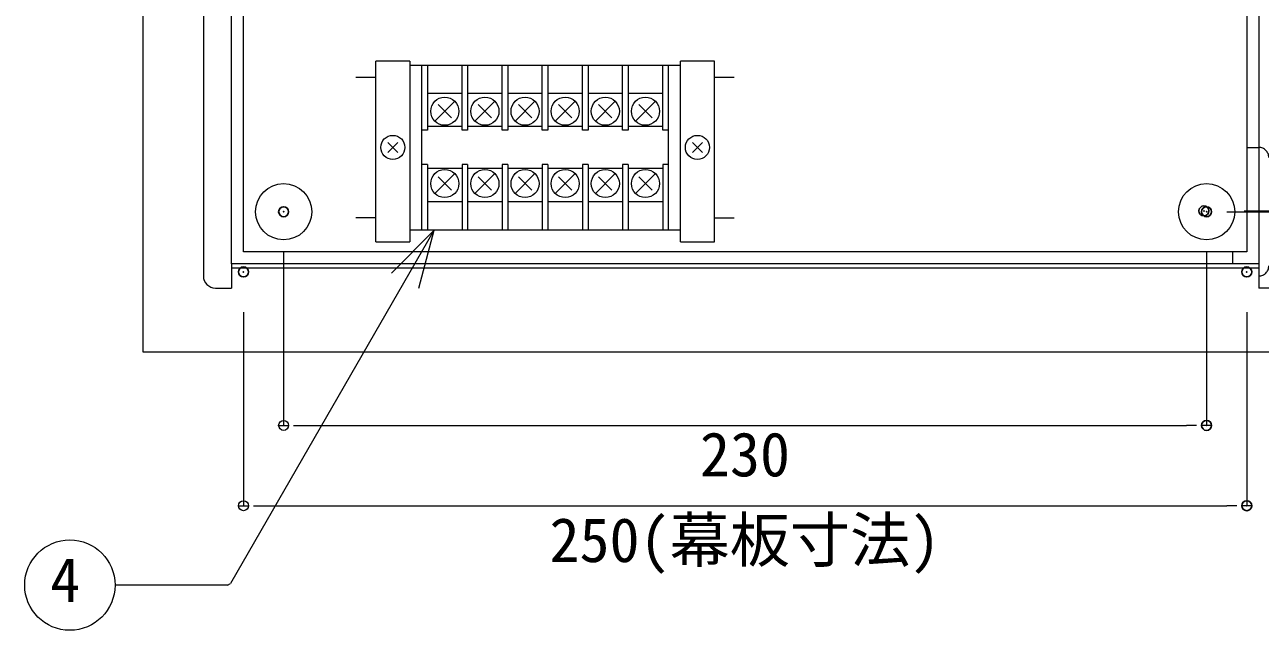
# Model space of a CAD drawing. Units: millimetres, scale not verified. Extents: x -99335 to 21988, y -1567 to 4168.
# Drawn here: x -19059 to -18444, y 1456 to 1757 of the extents above; entities that cross this region are included whole.
import ezdxf
from ezdxf.enums import TextEntityAlignment as Align

# ---------------------------------------------------------------- set-up
doc = ezdxf.new("R2010")
doc.units = ezdxf.units.MM
doc.header["$LTSCALE"] = 10
doc.header["$PDMODE"] = 32
doc.header["$PDSIZE"] = 5
doc.linetypes.add('USER4', pattern=[50.8, 31.75, -6.35, 6.35, -6.35])
doc.layers.add('0-2_Defpoints', color=7, linetype='Continuous')
for name, color, linetype, lineweight in [('0-3_MOJI', 7, 'Continuous', 18), ('0-4_sunpo', 7, 'Continuous', 18), ('0-7_0', 7, 'Continuous', 20), ('1-6__1-0_', 7, 'Continuous', 18)]:
    doc.layers.add(name, color=color, linetype=linetype, lineweight=lineweight)
doc.styles.add('ＭＳ ゴシック', font='')
doc.styles.get('ＭＳ ゴシック').set_extended_font_data('MS Gothic')

# ---------------------------------------------------------------- blocks, each defined once
blk = doc.blocks.new('_Dot')
at = {"layer": '0-7_0'}
for p, q in [((-0.5, 0), (-1, 0)), ((0.25, 0), (-0.25, 0))]:
    blk.add_line(p, q, dxfattribs=at)
blk.add_circle((0, 0), 0.25, dxfattribs=at)
blk = doc.blocks.new('D12')
at = {"layer": '0-2_Defpoints'}
for p in [(40194.26, 1855.92), (40694.26, 1855.92), (40694.26, 1739.52)]:
    blk.add_point(p, dxfattribs=at)
at = {"layer": '0-4_sunpo', "lineweight": 20}
for p, q in [((40194.26, 1835.92), (40194.26, 1739.52)), ((40694.26, 1835.92), (40694.26, 1739.52)), ((40204.26, 1739.52), (40684.26, 1739.52))]:
    blk.add_line(p, q, dxfattribs=at)
at = {"layer": '0-4_sunpo', "xscale": 10, "yscale": 10, "rotation": 180}
blk.add_blockref('_Dot', (40194.26, 1739.52), dxfattribs=at)
at = {"layer": '0-4_sunpo', "xscale": 10, "yscale": 10}
blk.add_blockref('_Dot', (40694.26, 1739.52), dxfattribs=at)
at = {"layer": '0-4_sunpo', "style": 'ＭＳ ゴシック'}
blk.add_text('250(幕板寸法)', height=21.99, dxfattribs=at).set_placement((40346.76, 1704.86), align=Align.BOTTOM_LEFT)
blk = doc.blocks.new('D13')
at = {"layer": '0-2_Defpoints'}
for p in [(40214.26, 1885.92), (40674.26, 1885.92), (40674.26, 1779.52)]:
    blk.add_point(p, dxfattribs=at)
at = {"layer": '0-4_sunpo', "lineweight": 20}
for p, q in [((40214.26, 1865.92), (40214.26, 1779.52)), ((40674.26, 1865.92), (40674.26, 1779.52)), ((40224.26, 1779.52), (40664.26, 1779.52))]:
    blk.add_line(p, q, dxfattribs=at)
at = {"layer": '0-4_sunpo', "xscale": 10, "yscale": 10, "rotation": 180}
blk.add_blockref('_Dot', (40214.26, 1779.52), dxfattribs=at)
at = {"layer": '0-4_sunpo', "xscale": 10, "yscale": 10}
blk.add_blockref('_Dot', (40674.26, 1779.52), dxfattribs=at)
at = {"layer": '0-4_sunpo', "style": 'ＭＳ ゴシック'}
blk.add_text('230', height=21.99, dxfattribs=at).set_placement((40421.76, 1747.52), align=Align.BOTTOM_LEFT)
blk = doc.blocks.new('D15')
at = {"layer": '0-2_Defpoints'}
for p in [(40673.64, 2245.92), (40672.91, 1886.32), (40847.06, 1886.32)]:
    blk.add_point(p, dxfattribs=at)
at = {"layer": '0-4_sunpo', "lineweight": 20}
for p, q in [((40693.64, 2245.92), (40847.06, 2245.92)), ((40847.06, 2235.92), (40847.06, 1896.32)), ((40692.91, 1886.32), (40847.06, 1886.32))]:
    blk.add_line(p, q, dxfattribs=at)
at = {"layer": '0-4_sunpo', "xscale": 10, "yscale": 10}
for p, rotation in [((40847.06, 2245.92), 90), ((40847.06, 1886.32), 270)]:
    blk.add_blockref('_Dot', p, dxfattribs=dict(at, rotation=rotation))
at = {"layer": '0-4_sunpo', "style": 'ＭＳ ゴシック'}
blk.add_text('180', height=21.99, rotation=90, dxfattribs=at).set_placement((40879.06, 2043.62), align=Align.BOTTOM_LEFT)

msp = doc.modelspace()

# ---------------------------------------------------------------- linework, layer by layer
at = {"layer": '0-3_MOJI'}
for p, q in [((-18855.45, 1654.79), (-18956.9, 1479.06)), ((-18855.45, 1654.79), (-18876.66, 1633.57)), ((-18855.45, 1654.79), (-18863.21, 1625.81)), ((-18958.4, 1478.19), (-19014.41, 1478.19)), ((-18958.4, 1478.19), (-18956.9, 1479.06))]:
    msp.add_line(p, q, dxfattribs=at)
msp.add_circle((-19036.91, 1478.19), 22.5, dxfattribs=at)
at = {"layer": '1-6__1-0_'}
for p, q in [((-19000.37, 1594.12), (-19000.37, 2102.12)), ((-18970.37, 2068.12), (-18970.37, 1632.12)), ((-18956.37, 1638.12), (-18956.37, 2060.12)), ((-18444.37, 2060.12), (-18444.37, 1638.12)), ((-18950.37, 1644.12), (-18950.37, 2044.12)), ((-18450.37, 2044.12), (-18450.37, 1644.12)), ((-18867.45, 1739.15), (-18884.45, 1739.15)), ((-18884.45, 1649.15), (-18884.45, 1739.15)), ((-18867.45, 1739.15), (-18867.45, 1649.15)), ((-18867.45, 1737.15), (-18732.65, 1737.15)), ((-18861.45, 1655.15), (-18861.45, 1737.15)), ((-18858.65, 1737.15), (-18858.65, 1704.65)), ((-18841.45, 1704.65), (-18841.45, 1737.15)), ((-18838.65, 1737.15), (-18838.65, 1704.65)), ((-18821.45, 1704.65), (-18821.45, 1737.15)), ((-18818.65, 1737.15), (-18818.65, 1704.65)), ((-18801.45, 1704.65), (-18801.45, 1737.15)), ((-18798.65, 1737.15), (-18798.65, 1704.65)), ((-18781.45, 1704.65), (-18781.45, 1737.15)), ((-18778.65, 1737.15), (-18778.65, 1704.65)), ((-18761.45, 1704.65), (-18761.45, 1737.15)), ((-18758.65, 1737.15), (-18758.65, 1704.65)), ((-18741.45, 1704.65), (-18741.45, 1737.15)), ((-18738.65, 1737.15), (-18738.65, 1704.65)), ((-18738.65, 1737.15), (-18738.65, 1655.15)), ((-18738.65, 1737.15), (-18738.65, 1655.15)), ((-18732.65, 1649.15), (-18732.65, 1739.15)), ((-18715.65, 1739.15), (-18732.65, 1739.15)), ((-18715.65, 1649.15), (-18715.65, 1739.15)), ((-18894.45, 1731.15), (-18884.45, 1731.15)), ((-18715.65, 1731.15), (-18705.78, 1731.15)), ((-18858.65, 1723.15), (-18841.45, 1723.15)), ((-18845.1, 1719.1), (-18855, 1709.2)), ((-18838.65, 1723.15), (-18821.45, 1723.15)), ((-18825.1, 1719.1), (-18835, 1709.2)), ((-18818.65, 1723.15), (-18801.45, 1723.15)), ((-18805.1, 1719.1), (-18815, 1709.2)), ((-18798.65, 1723.15), (-18781.45, 1723.15)), ((-18785.1, 1719.1), (-18795, 1709.2)), ((-18778.65, 1723.15), (-18761.45, 1723.15)), ((-18765.1, 1719.1), (-18775, 1709.2)), ((-18758.65, 1723.15), (-18741.45, 1723.15)), ((-18745.1, 1719.1), (-18755, 1709.2)), ((-18853.37, 1717.47), (-18846.73, 1710.83)), ((-18833.37, 1717.47), (-18826.73, 1710.83)), ((-18813.37, 1717.47), (-18806.73, 1710.83)), ((-18793.37, 1717.47), (-18786.73, 1710.83)), ((-18773.37, 1717.47), (-18766.73, 1710.83)), ((-18753.37, 1717.47), (-18746.73, 1710.83)), ((-18841.45, 1706.55), (-18858.65, 1706.55)), ((-18821.45, 1706.55), (-18838.65, 1706.55)), ((-18801.45, 1706.55), (-18818.65, 1706.55)), ((-18781.45, 1706.55), (-18798.65, 1706.55)), ((-18761.45, 1706.55), (-18778.65, 1706.55)), ((-18741.45, 1706.55), (-18758.65, 1706.55)), ((-18858.65, 1704.65), (-18861.45, 1704.65)), ((-18838.65, 1704.65), (-18841.45, 1704.65)), ((-18818.65, 1704.65), (-18821.45, 1704.65)), ((-18798.65, 1704.65), (-18801.45, 1704.65)), ((-18778.65, 1704.65), (-18781.45, 1704.65)), ((-18758.65, 1704.65), (-18761.45, 1704.65)), ((-18738.65, 1704.65), (-18741.45, 1704.65)), ((-18878.43, 1693.67), (-18873.48, 1698.62)), ((-18878.43, 1698.62), (-18873.48, 1693.67)), ((-18726.63, 1693.67), (-18721.68, 1698.62)), ((-18726.63, 1698.62), (-18721.68, 1693.67)), ((-18450.37, 1696.12), (-18444.37, 1696.12)), ((-18858.65, 1687.65), (-18861.45, 1687.65)), ((-18858.65, 1687.65), (-18858.65, 1655.15)), ((-18838.65, 1687.65), (-18838.65, 1655.15)), ((-18818.65, 1687.65), (-18818.65, 1655.15)), ((-18798.65, 1687.65), (-18798.65, 1655.15)), ((-18778.65, 1687.65), (-18778.65, 1655.15)), ((-18758.65, 1687.65), (-18758.65, 1655.15)), ((-18738.65, 1687.65), (-18738.65, 1655.15)), ((-18858.65, 1685.75), (-18841.45, 1685.75)), ((-18845.1, 1683.1), (-18855, 1673.2)), ((-18853.37, 1681.47), (-18846.73, 1674.83)), ((-18838.65, 1685.75), (-18821.45, 1685.75)), ((-18825.1, 1683.1), (-18835, 1673.2)), ((-18833.37, 1681.47), (-18826.73, 1674.83)), ((-18818.65, 1685.75), (-18801.45, 1685.75)), ((-18805.1, 1683.1), (-18815, 1673.2)), ((-18813.37, 1681.47), (-18806.73, 1674.83)), ((-18798.65, 1685.75), (-18781.45, 1685.75)), ((-18785.1, 1683.1), (-18795, 1673.2)), ((-18793.37, 1681.47), (-18786.73, 1674.83)), ((-18778.65, 1685.75), (-18761.45, 1685.75)), ((-18765.1, 1683.1), (-18775, 1673.2)), ((-18773.37, 1681.47), (-18766.73, 1674.83)), ((-18758.65, 1685.75), (-18741.45, 1685.75)), ((-18745.1, 1683.1), (-18755, 1673.2)), ((-18753.37, 1681.47), (-18746.73, 1674.83)), ((-18858.65, 1669.15), (-18841.45, 1669.15)), ((-18838.65, 1669.15), (-18821.45, 1669.15)), ((-18818.65, 1669.15), (-18801.45, 1669.15)), ((-18798.65, 1669.15), (-18781.45, 1669.15)), ((-18778.65, 1669.15), (-18761.45, 1669.15)), ((-18758.65, 1669.15), (-18741.45, 1669.15)), ((-18460.37, 1664.12), (-18297.57, 1664.12)), ((-18884.45, 1661.15), (-18894.45, 1661.15)), ((-18715.65, 1661.15), (-18705.78, 1661.15)), ((-18867.45, 1655.15), (-18732.65, 1655.15)), ((-18884.45, 1649.15), (-18867.45, 1649.15)), ((-18732.65, 1649.15), (-18715.65, 1649.15)), ((-18956.37, 1638.12), (-18956.37, 1626.12)), ((-18444.37, 1638.12), (-18956.37, 1638.12)), ((-18450.37, 1644.12), (-18950.37, 1644.12)), ((-18457.37, 1638.12), (-18457.37, 1644.12)), ((-18444.37, 1638.12), (-18444.37, 1626.12)), ((-18956.37, 1636.12), (-18444.37, 1636.12)), ((-18964.37, 1626.12), (-18956.37, 1626.12)), ((-18436.37, 1626.12), (-18444.37, 1626.12)), ((-18400.37, 1594.12), (-19000.37, 1594.12))]:
    msp.add_line(p, q, dxfattribs=at)
for points in [[(-18838.65, 1687.65), (-18841.45, 1687.65), (-18841.45, 1655.15)], [(-18818.65, 1687.65), (-18821.45, 1687.65), (-18821.45, 1655.15)], [(-18798.65, 1687.65), (-18801.45, 1687.65), (-18801.45, 1655.15)], [(-18778.65, 1687.65), (-18781.45, 1687.65), (-18781.45, 1655.15)], [(-18758.65, 1687.65), (-18761.45, 1687.65), (-18761.45, 1655.15)], [(-18738.65, 1687.65), (-18741.45, 1687.65), (-18741.45, 1655.15)]]:
    msp.add_lwpolyline(points, dxfattribs=at)
for centre, radius in [((-18850.05, 1714.15), 7), ((-18830.05, 1714.15), 7), ((-18810.05, 1714.15), 7), ((-18790.05, 1714.15), 7), ((-18770.05, 1714.15), 7), ((-18750.05, 1714.15), 7), ((-18875.95, 1696.15), 6), ((-18724.15, 1696.15), 6), ((-18850.05, 1678.15), 7), ((-18830.05, 1678.15), 7), ((-18810.05, 1678.15), 7), ((-18790.05, 1678.15), 7), ((-18770.05, 1678.15), 7), ((-18750.05, 1678.15), 7), ((-18930.37, 1664.12), 14), ((-18470.37, 1664.12), 14)]:
    msp.add_circle(centre, radius, dxfattribs=at)
at = {"layer": '1-6__1-0_', "linetype": 'USER4'}
for centre, start, end in [((-18444.37, 1691.12), 0, 90), ((-18444.37, 1637.12), 270, 0)]:
    msp.add_arc(centre, 5, start, end, dxfattribs=at)
at = {"layer": '1-6__1-0_'}
msp.add_arc((-18964.37, 1632.12), 6, 180, 270, dxfattribs=at)

# ---------------------------------------------------------------- block references
at = {"layer": '0-4_sunpo'}
for name in ['D15', 'D13', 'D12']:
    msp.add_blockref(name, (-59144.63, -221.8), dxfattribs=at)

# ---------------------------------------------------------------- texts
at = {"layer": '0-3_MOJI', "style": 'ＭＳ ゴシック'}
msp.add_text('4', height=21.99, dxfattribs=at).set_placement((-19046.66, 1463.19), align=Align.BOTTOM_LEFT)

doc.saveas('drawing.dxf')
